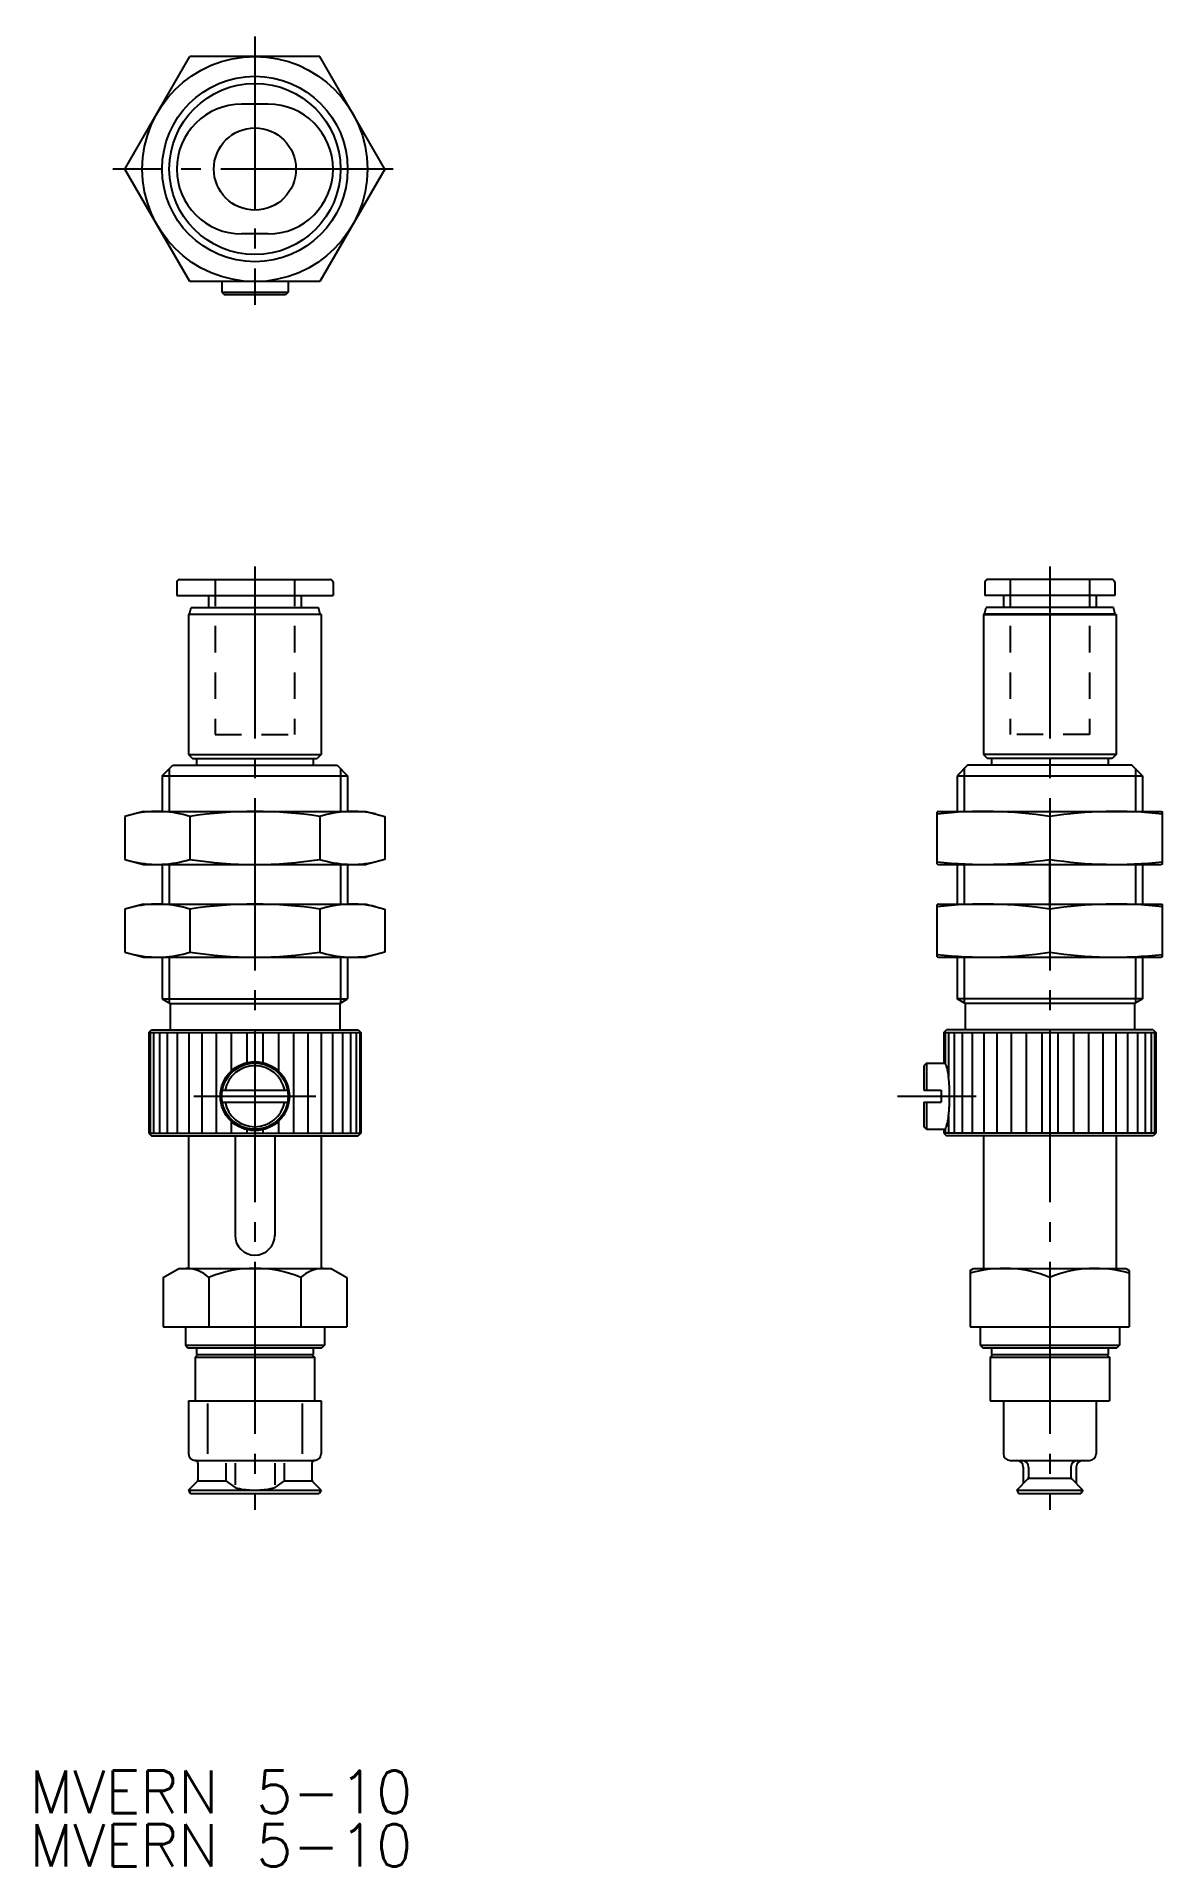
# Model space of a CAD drawing. Extents: x 12 to 97, y 133 to 272.
import ezdxf

# ---------------------------------------------------------------- set-up
doc = ezdxf.new("R2010")
doc.units = 0
doc.linetypes.add('CENTER', pattern=[17.5, 13, -1.5, 1.5, -1.5])
doc.linetypes.add('DASHED', pattern=[3.5, 2, -1.5])
doc.layers.get('0').update_dxf_attribs({"linetype": 'CONTINUOUS'})
doc.styles.get("Standard").update_dxf_attribs({"font": 'txt.shx', "bigfont": '@extfont2.shx'})

msp = doc.modelspace()

# ---------------------------------------------------------------- linework, layer by layer
at = {"color": 1, "linetype": 'CENTER'}
for p, q in [((28.07, 271.64), (28.07, 251.38)), ((38.5, 261.64), (17.35, 261.64)), ((28.07, 231.64), (28.07, 160.4)), ((88.07, 231.64), (88.07, 160.4)), ((23.47, 191.64), (32.67, 191.64)), ((76.57, 191.64), (82.5, 191.64))]:
    msp.add_line(p, q, dxfattribs=at)
at = {"color": 7, "linetype": 'CONTINUOUS'}
for p, q in [((18.25, 261.64), (23.16, 270.14)), ((32.98, 270.14), (23.16, 270.14)), ((37.88, 261.64), (32.98, 270.14)), ((29.07, 266.54), (27.07, 266.54)), ((23.16, 253.14), (18.25, 261.64)), ((37.88, 261.64), (32.98, 253.14)), ((29.07, 256.74), (27.07, 256.74)), ((32.98, 253.14), (23.16, 253.14)), ((25.57, 253.14), (25.57, 252.34)), ((30.57, 253.14), (30.57, 252.34)), ((25.57, 252.34), (30.57, 252.34)), ((25.57, 252.34), (25.77, 252.14)), ((30.37, 252.14), (25.77, 252.14)), ((30.57, 252.34), (30.37, 252.14)), ((22.17, 230.44), (22.17, 229.44)), ((22.17, 229.44), (33.97, 229.44)), ((22.37, 230.64), (33.77, 230.64)), ((24.57, 229.44), (24.57, 228.54)), ((31.57, 229.44), (31.57, 228.54)), ((33.97, 230.44), (33.97, 229.44)), ((83.17, 230.44), (83.17, 229.44)), ((92.97, 229.44), (83.17, 229.44)), ((92.77, 230.64), (83.37, 230.64)), ((84.57, 229.44), (84.57, 228.54)), ((91.57, 229.44), (91.57, 228.54)), ((92.97, 230.44), (92.97, 229.44)), ((23.13, 228.04), (23.07, 228)), ((33.07, 228), (23.07, 228)), ((23.07, 228), (23.07, 217.44)), ((23.13, 228.04), (23.27, 228.54)), ((23.13, 228.04), (33, 228.04)), ((23.27, 228.54), (32.87, 228.54)), ((33, 228.04), (32.87, 228.54)), ((33, 228.04), (33.07, 228)), ((33.07, 228), (33.07, 217.44)), ((83.13, 228.04), (83.07, 228)), ((83.07, 228), (93.07, 228)), ((83.07, 228), (83.07, 217.44)), ((83.13, 228.04), (83.27, 228.54)), ((93, 228.04), (83.13, 228.04)), ((92.87, 228.54), (83.27, 228.54)), ((93, 228.04), (92.87, 228.54)), ((93, 228.04), (93.07, 228)), ((93.07, 228), (93.07, 217.44)), ((23.07, 217.44), (33.07, 217.44)), ((23.07, 217.44), (23.37, 217.14)), ((23.37, 217.14), (32.77, 217.14)), ((23.67, 217.14), (23.67, 216.64)), ((32.47, 217.14), (32.47, 216.64)), ((33.07, 217.44), (32.77, 217.14)), ((93.07, 217.44), (83.07, 217.44)), ((83.07, 217.44), (83.37, 217.14)), ((92.77, 217.14), (83.37, 217.14)), ((83.67, 217.14), (83.67, 216.64)), ((92.47, 217.14), (92.47, 216.64)), ((93.07, 217.44), (92.77, 217.14)), ((21.07, 215.84), (21.87, 216.64)), ((21.07, 215.84), (21.07, 213.14)), ((21.07, 215.84), (35.07, 215.84)), ((21.87, 216.64), (34.27, 216.64)), ((34.27, 216.64), (35.07, 215.84)), ((35.07, 215.84), (35.07, 213.14)), ((81.87, 216.64), (81.07, 215.84)), ((81.07, 215.84), (81.07, 213.14)), ((81.07, 215.84), (95.07, 215.84)), ((94.27, 216.64), (81.87, 216.64)), ((95.07, 215.84), (94.27, 216.64)), ((95.07, 215.84), (95.07, 213.14)), ((19.67, 213.14), (18.25, 212.76)), ((18.25, 212.76), (18.25, 209.52)), ((19.67, 213.14), (36.47, 213.14)), ((23.16, 212.76), (23.16, 209.52)), ((32.98, 212.76), (32.98, 209.52)), ((36.47, 213.14), (37.88, 212.76)), ((37.88, 212.76), (37.88, 209.52)), ((79.67, 213.14), (79.57, 213.11)), ((79.57, 209.17), (79.57, 213.11)), ((79.67, 213.14), (96.47, 213.14)), ((88.07, 212.76), (88.07, 209.52)), ((96.47, 213.14), (96.57, 213.11)), ((96.57, 209.17), (96.57, 213.11)), ((18.25, 209.52), (19.67, 209.14)), ((19.67, 209.14), (36.47, 209.14)), ((21.07, 209.14), (21.07, 206.14)), ((35.07, 209.14), (35.07, 206.14)), ((37.88, 209.52), (36.47, 209.14)), ((79.57, 209.17), (79.67, 209.14)), ((79.67, 209.14), (96.47, 209.14)), ((81.07, 209.14), (81.07, 206.14)), ((88.07, 205.76), (88.07, 209.52)), ((95.07, 209.14), (95.07, 206.14)), ((96.57, 209.17), (96.47, 209.14)), ((19.67, 206.14), (18.25, 205.76)), ((19.67, 206.14), (36.47, 206.14)), ((36.47, 206.14), (37.88, 205.76)), ((79.67, 206.14), (79.57, 206.11)), ((79.57, 202.17), (79.57, 206.11)), ((79.67, 206.14), (96.47, 206.14)), ((96.47, 206.14), (96.57, 206.11)), ((96.57, 202.17), (96.57, 206.11)), ((18.25, 205.76), (18.25, 202.52)), ((23.16, 205.76), (23.16, 202.52)), ((32.98, 205.76), (32.98, 202.52)), ((37.88, 205.76), (37.88, 202.52)), ((88.07, 205.76), (88.07, 202.52)), ((18.25, 202.52), (19.67, 202.14)), ((19.67, 202.14), (36.47, 202.14)), ((21.07, 202.14), (21.07, 198.98)), ((35.07, 202.14), (35.07, 198.98)), ((37.88, 202.52), (36.47, 202.14)), ((79.57, 202.17), (79.67, 202.14)), ((79.67, 202.14), (96.47, 202.14)), ((81.07, 202.14), (81.07, 198.98)), ((95.07, 202.14), (95.07, 198.98)), ((96.57, 202.17), (96.47, 202.14)), ((21.07, 198.98), (21.67, 198.64)), ((21.07, 198.98), (35.07, 198.98)), ((34.47, 198.64), (35.07, 198.98)), ((81.67, 198.64), (81.07, 198.98)), ((95.07, 198.98), (81.07, 198.98)), ((95.07, 198.98), (94.47, 198.64)), ((21.67, 198.64), (34.47, 198.64)), ((21.67, 198.64), (21.67, 196.64)), ((34.47, 198.64), (34.47, 196.64)), ((81.67, 198.64), (81.67, 196.64)), ((94.47, 198.64), (81.67, 198.64)), ((94.47, 198.64), (94.47, 196.64)), ((20.07, 196.44), (20.27, 196.64)), ((20.07, 196.44), (20.07, 188.84)), ((20.07, 196.44), (36.07, 196.44)), ((20.16, 196.44), (20.16, 188.84)), ((20.27, 196.64), (35.87, 196.64)), ((20.42, 196.44), (20.42, 188.84)), ((20.86, 196.44), (20.86, 188.84)), ((21.46, 196.44), (21.46, 188.84)), ((22.2, 196.44), (22.2, 188.84)), ((23.08, 196.44), (23.08, 188.84)), ((24.07, 196.44), (24.07, 188.84)), ((25.15, 196.44), (25.15, 188.84)), ((26.29, 196.44), (26.29, 193.53)), ((27.47, 196.44), (27.47, 194.17)), ((28.67, 196.44), (28.67, 194.17)), ((29.85, 196.44), (29.85, 193.53)), ((30.99, 196.44), (30.99, 188.84)), ((32.07, 196.44), (32.07, 188.84)), ((33.06, 196.44), (33.06, 188.84)), ((33.93, 196.44), (33.93, 188.84)), ((34.68, 196.44), (34.68, 188.84)), ((35.28, 196.44), (35.28, 188.84)), ((35.71, 196.44), (35.71, 188.84)), ((35.87, 196.64), (36.07, 196.44)), ((35.98, 196.44), (35.98, 188.84)), ((36.07, 196.44), (36.07, 188.84)), ((80.07, 196.44), (80.27, 196.64)), ((80.07, 196.44), (96.07, 196.44)), ((80.07, 196.44), (80.07, 194.24)), ((80.16, 196.44), (80.16, 194.18)), ((95.87, 196.64), (80.27, 196.64)), ((80.42, 196.44), (80.42, 193.13)), ((80.86, 196.44), (80.86, 188.84)), ((81.46, 196.44), (81.46, 188.84)), ((82.2, 196.44), (82.2, 188.84)), ((83.08, 196.44), (83.08, 188.84)), ((84.07, 196.44), (84.07, 188.84)), ((85.15, 196.44), (85.15, 188.84)), ((86.29, 196.44), (86.29, 188.84)), ((87.47, 196.44), (87.47, 188.84)), ((88.67, 196.44), (88.67, 188.84)), ((89.85, 196.44), (89.85, 188.84)), ((90.99, 196.44), (90.99, 188.84)), ((92.07, 196.44), (92.07, 188.84)), ((93.06, 196.44), (93.06, 188.84)), ((93.93, 196.44), (93.93, 188.84)), ((94.68, 196.44), (94.68, 188.84)), ((95.28, 196.44), (95.28, 188.84)), ((95.71, 196.44), (95.71, 188.84)), ((95.87, 196.64), (96.07, 196.44)), ((95.98, 196.44), (95.98, 188.84)), ((96.07, 196.44), (96.07, 188.84)), ((78.77, 194.14), (78.57, 193.94)), ((78.57, 193.94), (78.57, 192.09)), ((78.77, 194.14), (78.77, 192.09)), ((78.77, 194.14), (80.19, 194.14)), ((25.61, 192.09), (30.53, 192.09)), ((78.57, 192.09), (79.87, 192.09)), ((79.87, 192.09), (79.87, 191.19)), ((25.61, 191.19), (30.53, 191.19)), ((78.57, 191.19), (78.57, 189.34)), ((78.57, 191.19), (79.87, 191.19)), ((78.77, 191.19), (78.77, 189.14)), ((26.29, 189.74), (26.29, 188.84)), ((29.85, 189.74), (29.85, 188.84)), ((78.57, 189.34), (78.77, 189.14)), ((80.42, 190.14), (80.42, 188.84)), ((20.07, 188.84), (20.27, 188.64)), ((20.07, 188.84), (36.07, 188.84)), ((20.27, 188.64), (35.87, 188.64)), ((23.07, 188.64), (23.07, 178.64)), ((26.57, 188.64), (26.57, 181.09)), ((27.47, 189.11), (27.47, 188.84)), ((28.67, 189.11), (28.67, 188.84)), ((29.57, 188.64), (29.57, 181.09)), ((33.07, 188.64), (33.07, 178.64)), ((36.07, 188.84), (35.87, 188.64)), ((78.77, 189.14), (80.19, 189.14)), ((80.07, 189.04), (80.07, 188.84)), ((96.07, 188.84), (80.07, 188.84)), ((80.07, 188.84), (80.27, 188.64)), ((80.16, 189.09), (80.16, 188.84)), ((95.87, 188.64), (80.27, 188.64)), ((83.07, 188.64), (83.07, 178.64)), ((93.07, 188.64), (93.07, 178.64)), ((96.07, 188.84), (95.87, 188.64)), ((21.14, 177.96), (22.32, 178.64)), ((22.32, 178.64), (33.82, 178.64)), ((33.82, 178.64), (35, 177.96)), ((82.07, 178.49), (82.32, 178.64)), ((82.07, 178.49), (82.07, 174.24)), ((82.32, 178.64), (93.82, 178.64)), ((93.82, 178.64), (94.07, 178.49)), ((94.07, 178.49), (94.07, 174.24)), ((21.14, 177.96), (21.14, 174.24)), ((24.6, 177.96), (24.6, 174.24)), ((31.53, 177.96), (31.53, 174.24)), ((35, 177.96), (35, 174.24)), ((88.07, 177.96), (88.07, 174.24)), ((21.14, 174.24), (35, 174.24)), ((22.82, 174.24), (22.82, 172.84)), ((33.32, 174.24), (33.32, 172.84)), ((82.07, 174.24), (94.07, 174.24)), ((82.82, 174.24), (82.82, 172.84)), ((93.32, 174.24), (93.32, 172.84)), ((22.82, 172.84), (23.02, 172.64)), ((22.82, 172.84), (33.32, 172.84)), ((33.32, 172.84), (33.12, 172.64)), ((82.82, 172.84), (83.02, 172.64)), ((82.82, 172.84), (93.32, 172.84)), ((93.32, 172.84), (93.12, 172.64)), ((23.02, 172.64), (33.12, 172.64)), ((23.77, 172.14), (23.57, 171.94)), ((23.57, 171.94), (32.57, 171.94)), ((23.57, 171.94), (23.57, 168.64)), ((23.67, 172.64), (23.67, 172.14)), ((23.67, 172.14), (32.47, 172.14)), ((32.37, 172.14), (32.57, 171.94)), ((32.47, 172.64), (32.47, 172.14)), ((32.57, 171.94), (32.57, 168.64)), ((83.02, 172.64), (93.12, 172.64)), ((83.77, 172.14), (83.57, 171.94)), ((83.57, 171.94), (83.57, 168.64)), ((83.57, 171.94), (92.57, 171.94)), ((83.67, 172.64), (83.67, 172.14)), ((83.67, 172.14), (92.47, 172.14)), ((92.37, 172.14), (92.57, 171.94)), ((92.47, 172.64), (92.47, 172.14)), ((92.57, 171.94), (92.57, 168.64)), ((23.07, 168.64), (23.07, 164.64)), ((23.07, 168.64), (33.07, 168.64)), ((33.07, 168.64), (33.07, 164.64)), ((83.57, 168.64), (92.57, 168.64)), ((84.57, 168.64), (84.57, 164.64)), ((91.57, 168.64), (91.57, 164.64)), ((24.5, 168.44), (24.5, 164.64)), ((31.64, 168.44), (31.64, 164.64)), ((23.57, 164.14), (32.57, 164.14)), ((23.77, 163.94), (23.77, 162.68)), ((25.87, 163.94), (25.87, 162.6)), ((26.57, 163.94), (26.57, 162.3)), ((29.57, 163.94), (29.57, 162.3)), ((30.27, 163.94), (30.27, 162.6)), ((32.37, 163.94), (32.37, 162.68)), ((85.07, 164.14), (91.07, 164.14)), ((86.07, 163.64), (86.07, 162.4)), ((86.47, 163.64), (86.47, 162.88)), ((89.67, 163.64), (89.67, 162.88)), ((90.07, 163.64), (90.07, 162.4)), ((23.07, 161.9), (23.71, 162.54)), ((23.07, 161.9), (33.07, 161.9)), ((23.07, 161.9), (23.22, 161.64)), ((23.22, 161.64), (32.92, 161.64)), ((23.77, 162.6), (25.87, 162.6)), ((25.87, 162.6), (26.57, 162.09)), ((30.27, 162.6), (29.57, 162.09)), ((30.27, 162.6), (32.37, 162.6)), ((33.07, 161.9), (32.43, 162.54)), ((33.07, 161.9), (32.92, 161.64)), ((85.57, 161.9), (86.41, 162.74)), ((85.57, 161.9), (90.57, 161.9)), ((85.57, 161.9), (85.72, 161.64)), ((85.72, 161.64), (90.42, 161.64)), ((86.47, 162.8), (89.67, 162.8)), ((90.57, 161.9), (89.73, 162.74)), ((90.57, 161.9), (90.42, 161.64))]:
    msp.add_line(p, q, dxfattribs=at)
at = {"color": 3, "linetype": 'DASHED'}
for p, q in [((25.07, 230.64), (25.07, 218.94)), ((31.07, 230.64), (31.07, 218.94)), ((85.07, 230.64), (85.07, 218.94)), ((91.07, 230.64), (91.07, 218.94)), ((25.07, 218.94), (31.07, 218.94)), ((91.07, 218.94), (85.07, 218.94))]:
    msp.add_line(p, q, dxfattribs=at)
at = {"color": 3, "linetype": 'CONTINUOUS'}
for p, q in [((21.61, 216.38), (21.61, 213.14)), ((34.53, 216.38), (34.53, 213.14)), ((81.61, 216.38), (81.61, 213.14)), ((94.53, 216.38), (94.53, 213.14)), ((21.61, 209.14), (21.61, 206.14)), ((34.53, 209.14), (34.53, 206.14)), ((81.61, 209.14), (81.61, 206.14)), ((94.53, 209.14), (94.53, 206.14)), ((21.61, 202.14), (21.61, 198.67)), ((34.53, 202.14), (34.53, 198.67)), ((81.61, 202.14), (81.61, 198.67)), ((94.53, 202.14), (94.53, 198.67))]:
    msp.add_line(p, q, dxfattribs=at)
at = {"color": 7, "linetype": 'CONTINUOUS'}
for points in [[(80.07, 189.04, 0.049127), (80.15, 189.09, 0.049127), (80.23, 189.24, 0.049127), (80.31, 189.48, 0.049127), (80.38, 189.8, 0.049127), (80.43, 190.19, 0.049127), (80.47, 190.64, 0.049127), (80.49, 191.13, 0.049127), (80.5, 191.64, 0.049127), (80.49, 192.15, 0.049127), (80.47, 192.63, 0.049127), (80.43, 193.08, 0.049127), (80.38, 193.48, 0.049127), (80.31, 193.8, 0.049127), (80.23, 194.04, 0.049127), (80.15, 194.19, 0.049127), (80.07, 194.24, -1)], [(26.57, 162.09, 0.02345), (26.73, 162.04, 0.02345), (26.9, 162.01, 0.02345), (27.07, 161.97, 0.02345), (27.26, 161.95, 0.02345), (27.46, 161.93, 0.02345), (27.66, 161.91, 0.02345), (27.86, 161.9, 0.02345), (28.07, 161.9, 0.02345), (28.27, 161.9, 0.02345), (28.48, 161.91, 0.02345), (28.68, 161.93, 0.02345), (28.87, 161.95, 0.02345), (29.06, 161.97, 0.02345), (29.24, 162.01, 0.02345), (29.41, 162.04, 0.02345), (29.57, 162.09, -1)]]:
    msp.add_lwpolyline(points, format="xyb", dxfattribs=at)
for centre, radius in [((28.07, 261.64), 8.5), ((28.07, 261.64), 7), ((28.07, 261.64), 3.1), ((28.07, 191.64), 2.6), ((28.07, 191.64), 2.5)]:
    msp.add_circle(centre, radius, dxfattribs=at)
at = {"color": 3, "linetype": 'CONTINUOUS'}
msp.add_circle((28.07, 261.64), 6.46, dxfattribs=at)
at = {"color": 7, "linetype": 'CONTINUOUS'}
for centre, radius, start, end in [((27.07, 261.64), 4.9, 90, 270), ((29.07, 261.64), 4.9, 270, 90), ((22.37, 230.44), 0.2, 90.0001, 180.0001), ((33.77, 230.44), 0.2, 0.0001, 90.0001), ((83.37, 230.44), 0.2, 90, 180), ((92.77, 230.44), 0.2, 0, 90), ((20.71, 205.01), 8.13, 72.433, 102.4324), ((28.07, 181.19), 31.95, 81.1646, 98.8355), ((35.43, 205.01), 8.13, 77.5672, 107.5671), ((83.16, 181.19), 31.95, 81.1646, 96.456), ((92.98, 181.19), 31.95, 83.544, 98.8354), ((20.71, 217.27), 8.13, 257.5672, 287.5671), ((28.07, 241.09), 31.95, 261.1646, 278.8355), ((35.43, 217.27), 8.13, 252.433, 282.4323), ((83.16, 241.09), 31.95, 263.544, 278.8354), ((92.98, 241.09), 31.95, 261.1646, 276.456), ((20.71, 198.01), 8.13, 72.433, 102.4324), ((28.07, 174.19), 31.95, 81.1646, 98.8355), ((35.43, 198.01), 8.13, 77.5672, 107.5671), ((83.16, 174.19), 31.95, 81.1646, 96.456), ((92.98, 174.19), 31.95, 83.544, 98.8354), ((20.71, 210.27), 8.13, 257.5672, 287.5671), ((28.07, 234.09), 31.95, 261.1646, 278.8355), ((35.43, 210.27), 8.13, 252.433, 282.4323), ((83.16, 234.09), 31.95, 263.544, 278.8354), ((92.98, 234.09), 31.95, 261.1646, 276.456), ((28.07, 191.64), 2.3, 11.2829, 168.7172), ((28.07, 191.64), 2.3, 191.2829, 348.7172), ((28.07, 181.14), 1.5, 180.0001, 0.0001), ((22.87, 176.09), 2.55, 47.1168, 90.0001), ((28.07, 169.48), 9.16, 67.7806, 112.2196), ((33.26, 176.09), 2.55, 90.0001, 132.8834), ((84.6, 169.48), 9.16, 67.7806, 106.071), ((91.53, 169.48), 9.16, 73.9288, 112.2196), ((23.57, 164.64), 0.5, 180.0001, 270.0001), ((32.57, 164.64), 0.5, 270.0001, 0.0001), ((85.07, 164.64), 0.5, 180, 270), ((91.07, 164.64), 0.5, 270, 0), ((23.57, 163.94), 0.2, 0.0001, 90.0001), ((32.57, 163.94), 0.2, 90.0001, 180.0001), ((85.57, 163.64), 0.5, 0, 90), ((85.97, 163.64), 0.5, 0, 90), ((90.17, 163.64), 0.5, 90, 180), ((90.57, 163.64), 0.5, 90, 180), ((23.57, 162.68), 0.2, 315, 0.0001), ((32.57, 162.68), 0.2, 180.0001, 225.0001), ((86.27, 162.88), 0.2, 315, 0), ((89.87, 162.88), 0.2, 180, 225)]:
    msp.add_arc(centre, radius, start, end, dxfattribs=at)

# ---------------------------------------------------------------- texts
for p in [(11.05, 137.52), (11.05, 133.49)]:
    msp.add_text('MVERN 5-10', height=3.2, dxfattribs=at).set_placement(p)

doc.saveas('drawing.dxf')
